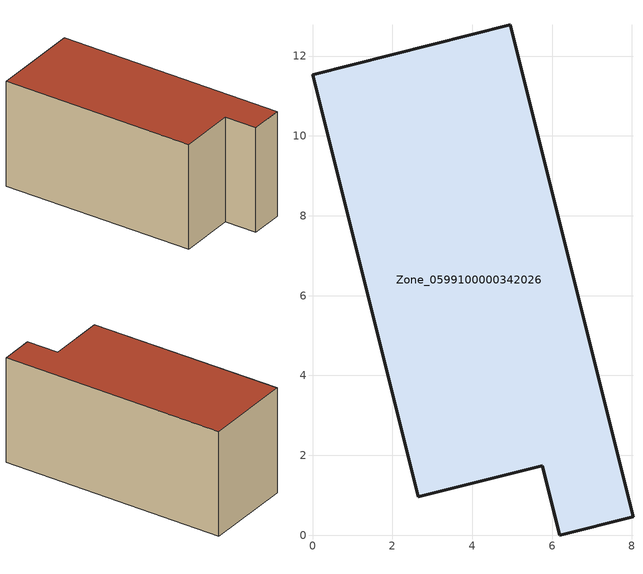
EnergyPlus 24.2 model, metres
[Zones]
Zone_0599100000342026
 floor ground (C_G): 5.76,1.74 2.65,0.96 0,11.53 4.96,12.78 8.03,0.46 6.2,0 z0
 wall outside (C_F): 4.96,12.78 0,11.53 2.65,0.96 5.76,1.74 6.2,0 8.03,0.46 4.96,12.78 z0:5.99
 roof outside (C_R): 6.2,0 8.03,0.46 4.96,12.78 0,11.53 2.65,0.96 5.76,1.74 z5.99
[BUILDING]
Pand.0599100000342026: North Axis=0; Terrain=City; Loads Convergence Tolerance Value=0.04; Temperature Convergence Tolerance Value=0.4; Solar Distribution=FullExterior; Maximum Number of Warmup Days=25; Minimum Number of Warmup Days=1
[Site:Location]
Rotterdam.The.Hague.AP_ZH_NLD Design_Conditions: Latitude=51.96; Longitude=4.45; Time Zone=1; Elevation=-4.5
[SITE:GROUNDTEMPERATURE:BUILDINGSURFACE]
18, 18, 18, 18, 18, 18, 18, 18, 18, 18, 18, 18
[MATERIAL] Thermal Absorptance=0.9; Solar Absorptance=0.7; Visible Absorptance=0.7
Name | Roughness | Thickness | Conductivity | Density | Specific Heat
G.TI.1992-2005 | MediumSmooth | 0.15 | 0.06 | 540 | 1210
F.TI.1992-2005 | Rough | 0.3 | 0.12 | 1920 | 840
R.TI.1992-2005 | MediumRough | 0.2 | 0.08 | 1500 | 1000
[CONSTRUCTION]
C_G: G.TI.1992-2005
C_F: F.TI.1992-2005
C_R: R.TI.1992-2005
[ZONE]
Zone_0599100000342026: Type=1; Multiplier=1; Ceiling Height=Autocalculate; Volume=Autocalculate; Floor Area=autocalculate; Part of Total Floor Area=Yes
[ZONEINFILTRATION:DESIGNFLOWRATE]
Infil_Zone_0599100000342026: Zone or ZoneList or Space or SpaceList=Zone_0599100000342026; Schedule=AlwaysOn; Design Flow Rate Calculation Method=Flow/Area; Flow Rate per Floor Area=0.0015; Constant Term Coefficient=1; Temperature Term Coefficient=0; Velocity Term Coefficient=0; Velocity Squared Term Coefficient=0
[HVACTEMPLATE:ZONE:IDEALLOADSAIRSYSTEM]
Zone_0599100000342026: Maximum Heating Supply Air Temperature=50; Minimum Cooling Supply Air Temperature=13; Maximum Heating Supply Air Humidity Ratio=0.0156; Minimum Cooling Supply Air Humidity Ratio=0.0077; Heating Limit=NoLimit; Cooling Limit=NoLimit; Dehumidification Control Type=ConstantSensibleHeatRatio; Cooling Sensible Heat Ratio=0.7; Dehumidification Setpoint=60; Humidification Control Type=None; Humidification Setpoint=30; Outdoor Air Method=None; Outdoor Air Flow Rate per Person=0.00944; Outdoor Air Flow Rate per Zone Floor Area=0; Outdoor Air Flow Rate per Zone=0; Demand Controlled Ventilation Type=None; Outdoor Air Economizer Type=NoEconomizer; Heat Recovery Type=None; Sensible Heat Recovery Effectiveness=0.7; Latent Heat Recovery Effectiveness=0.65
[ZONECONTROL:THERMOSTAT]
ThermostatControl_Zone_0599100000342026: Zone or ZoneList=Zone_0599100000342026; Control Type Schedule=DualSetpointControlType; Control 1=Thermostat_Zone_0599100000342026; Temperature Difference Between Cutout And Setpoint=0
[THERMOSTATSETPOINT:DUALSETPOINT]
Thermostat_Zone_0599100000342026: Heating Setpoint Temperature Schedule=HeatingSetpoint_Zone_0599100000342026; Cooling Setpoint Temperature Schedule=CoolingSetpoint_Zone_0599100000342026
[SCHEDULE:COMPACT]
HeatingSetpoint_Zone_0599100000342026: Through: 12/31, For: AllDays, Until: 24:00, 21
CoolingSetpoint_Zone_0599100000342026: Through: 12/31, For: AllDays, Until: 24:00, 24
DualSetpointControlType: Through: 12/31, For: AllDays, Until: 24:00, 4
AlwaysOn: Through: 12/31, For: AllDays, Until: 24:00, 1
